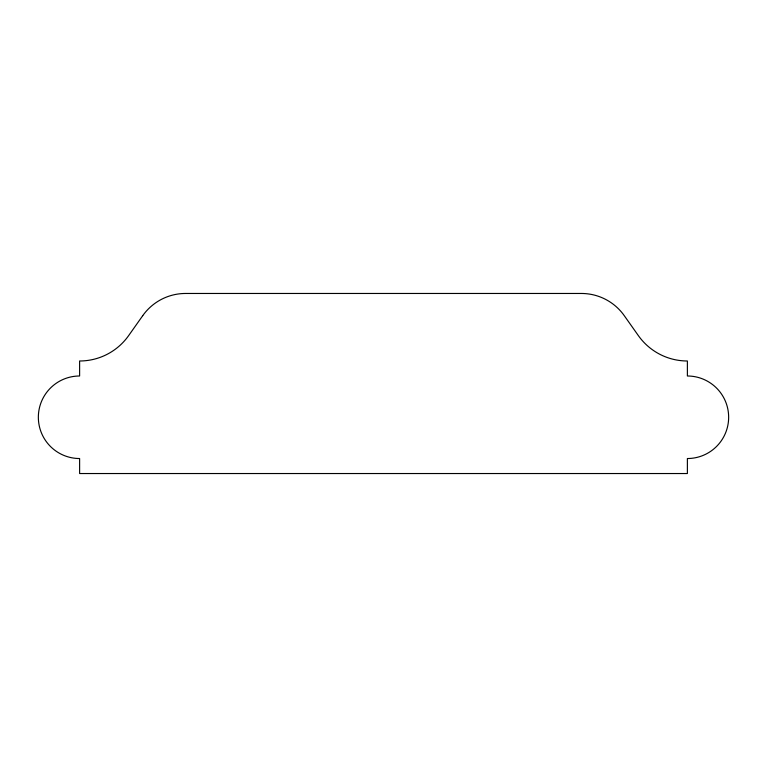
<?xml version="1.0" encoding="UTF-8"?>
<svg xmlns="http://www.w3.org/2000/svg" width="767" height="767" viewBox="0 0 767 767"><rect width="100%" height="100%" fill="white"/><g stroke="black" fill="none" stroke-linecap="round" stroke-linejoin="round"><path stroke-width="1.15" d="M142.739 315.659L128.635 335.62A60.027 60.027 0 0 1 79.615 360.989L79.615 375.993A41.265 41.265 0 0 0 38.35 417.267A41.265 41.265 0 0 0 79.615 458.532L79.615 473.536L687.385 473.536L687.385 458.532A41.265 41.265 0 0 0 728.65 417.267A41.265 41.265 0 0 0 687.385 375.993L687.385 360.989A60.027 60.027 0 0 1 638.365 335.62L624.261 315.659A52.52 52.52 0 0 0 581.376 293.464L185.624 293.464A52.52 52.52 0 0 0 142.739 315.659"/></g></svg>
